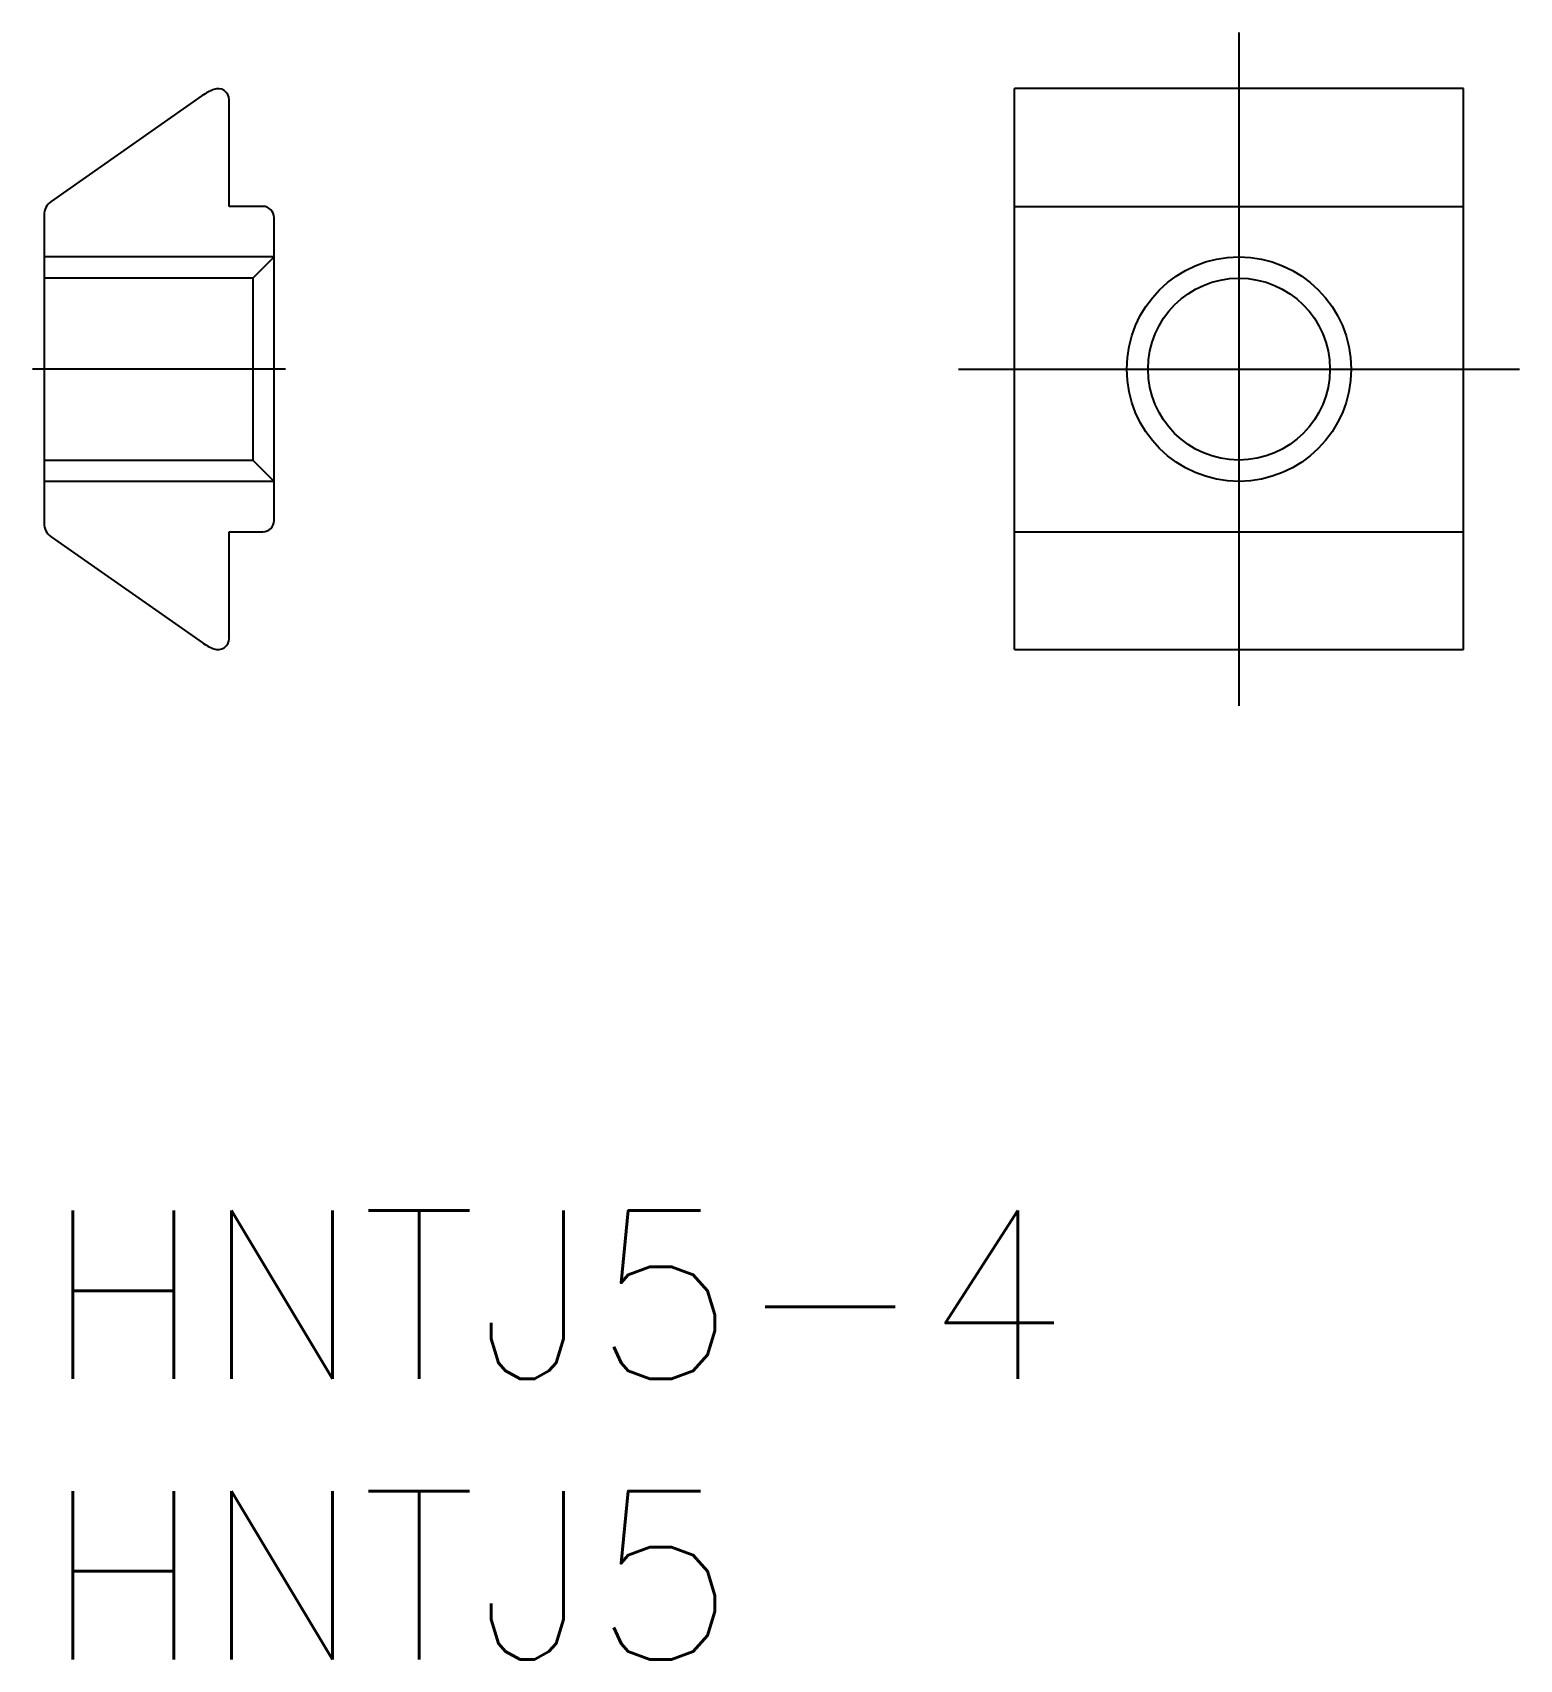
# Model space of a CAD drawing. Extents: x -0.2 to 26.3, y -8 to 21.
import ezdxf

# ---------------------------------------------------------------- set-up
doc = ezdxf.new("R2010")
doc.units = 0
doc.header["$LTSCALE"] = 0.5
doc.linetypes.add('CENTER', pattern=[50.8, 31.75, -6.35, 6.35, -6.35])
doc.linetypes.add('DASHED', pattern=[19.05, 12.7, -6.35])
for name, color, linetype in [('MSM_CENTER', 1, 'CENTER'), ('MSM_CONTINUOUS', 7, 'CONTINUOUS'), ('MSM_DASHED', 4, 'DASHED'), ('MSM_NARROW', 5, 'CONTINUOUS'), ('MSM_PART_NUMBER', 7, 'CONTINUOUS')]:
    doc.layers.add(name, color=color, linetype=linetype)
doc.styles.get("Standard").update_dxf_attribs({"font": 'txt.shx', "height": 3, "bigfont": 'bigfont.shx'})

msp = doc.modelspace()

# ---------------------------------------------------------------- linework, layer by layer
at = {"layer": 'MSM_CENTER'}
for p, q in [((21.3, 21), (21.3, 9)), ((4.305, 15), (-0.205, 15)), ((16.3, 15), (26.3, 15))]:
    msp.add_line(p, q, dxfattribs=at)
at = {"layer": 'MSM_CONTINUOUS'}
for p, q in [((2.821, 19.875), (0.128, 17.989)), ((3.3, 17.9), (3.3, 19.8)), ((25.3, 20), (17.3, 20)), ((17.3, 10), (17.3, 20)), ((25.3, 10), (25.3, 20)), ((0, 17.744), (0, 12.256)), ((3.9, 17.9), (3.3, 17.9)), ((4.1, 12.3), (4.1, 17.7)), ((17.3, 17.9), (25.3, 17.9)), ((0.128, 12.01), (2.821, 10.125)), ((3.3, 10.2), (3.3, 12.1)), ((3.3, 12.1), (3.9, 12.1)), ((17.3, 12.1), (25.3, 12.1)), ((17.3, 10), (25.3, 10))]:
    msp.add_line(p, q, dxfattribs=at)
msp.add_circle((21.3, 15), 1.621, dxfattribs=at)
for centre, radius, start, end in [((3.394, 19.056), 1, 111.5912, 125), ((3.1, 19.8), 0.2, 0, 111.5912), ((0.3, 17.744), 0.3, 125, 180), ((3.9, 17.7), 0.2, 0, 90), ((0.3, 12.256), 0.3, 180, 235), ((3.9, 12.3), 0.2, 270, 0), ((3.1, 10.2), 0.2, 248.4088, 0), ((3.394, 10.944), 1, 235, 248.4088)]:
    msp.add_arc(centre, radius, start, end, dxfattribs=at)
at = {"layer": 'MSM_DASHED'}
for p, q in [((4.1, 17), (0, 17)), ((4.1, 17), (3.721, 16.621)), ((3.721, 16.621), (0, 16.621)), ((3.721, 16.621), (3.721, 13.379)), ((0, 13.379), (3.721, 13.379)), ((3.721, 13.379), (4.1, 13)), ((4.1, 13), (0, 13))]:
    msp.add_line(p, q, dxfattribs=at)
at = {"layer": 'MSM_NARROW'}
msp.add_circle((21.3, 15), 2, dxfattribs=at)

# ---------------------------------------------------------------- texts
at = {"layer": 'MSM_PART_NUMBER'}
for s, p in [('HNTJ5-4', (0, -3)), ('HNTJ5', (0, -8))]:
    msp.add_text(s, height=3, dxfattribs=at).set_placement(p)

doc.saveas('drawing.dxf')
